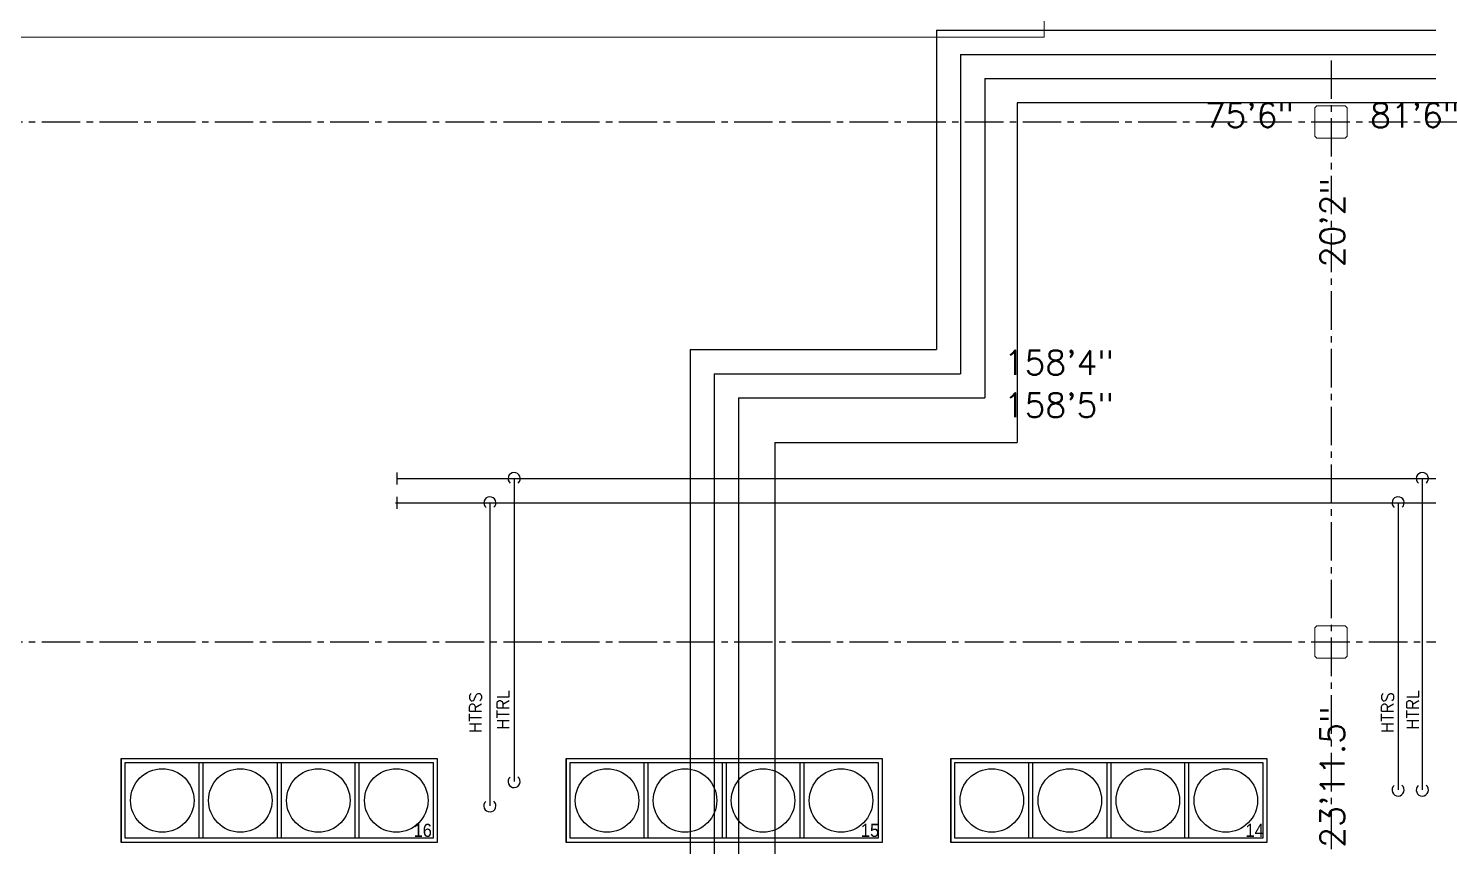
# Model space of a CAD drawing. Header units: inches. Extents: x -578 to 4567, y -980 to 6106.
# Drawn here: x 1837 to 2530, y 1854 to 2259 of the extents above; entities that cross this region are included whole.
import ezdxf
from ezdxf.enums import TextEntityAlignment as Align

# ---------------------------------------------------------------- set-up
doc = ezdxf.new("R2010")
doc.units = ezdxf.units.IN
doc.header["$LTSCALE"] = 25.4
doc.header["$MEASUREMENT"] = 0
doc.linetypes.add('CENTER2', pattern=[1.125, 0.75, -0.125, 0.125, -0.125])
doc.layers.add('A-AMONIA', color=7, linetype='CONTINUOUS', true_color=0x920ef1)
doc.layers.add('A-EVAPS', color=30, linetype='CONTINUOUS', true_color=0xff7f00)
doc.layers.add('A-COL-GRID', color=8, linetype='CENTER2')
doc.layers.add('A-DIMS', color=1, linetype='CONTINUOUS')
doc.layers.add('A-COLUMNS', color=6, linetype='CONTINUOUS', lineweight=20)
doc.layers.add('A-CURB', color=13, linetype='CONTINUOUS', lineweight=20)
doc.styles.add('3-32', font='arial.ttf', dxfattribs={"width": 0.9, "height": 0.09375})
doc.styles.add('ROMANS', font='romans')
doc.styles.add('SIMPLEX', font='simplex')

msp = doc.modelspace()

# ---------------------------------------------------------------- linework, layer by layer
at = {"layer": 'A-AMONIA'}
for p, q in [((2019.627134, 2032.891958), (2019.627134, 2038.891958)), ((2019.627134, 2035.891958), (3279.900657, 2035.891958)), ((2077.470767, 2035.891958), (2077.470767, 1885.882802)), ((2527.202098, 2035.891958), (2527.202098, 1881.741175)), ((2019.627134, 2020.891958), (2019.627134, 2026.891958)), ((2018.786316, 2023.891958), (3291.900657, 2023.891958)), ((2065.470767, 2023.891958), (2065.470767, 1873.882802)), ((2515.202098, 2023.891958), (2515.202098, 1881.741175))]:
    msp.add_line(p, q, dxfattribs=at)
for points in [[(3477.748415, 3813.977776), (3477.748415, 2205.921788), (3185.653336, 2205.921788), (3185.653336, 2221.921788), (2326.560972, 2221.921788)], [(2310.560972, 2233.921788), (3197.653336, 2233.921788), (3197.653336, 2217.921788), (3465.748415, 2217.921788), (3465.748415, 3767.277191)], [(2286.560972, 2257.921788), (2286.560972, 2099.832719)], [(2286.560972, 2257.921788), (3441.748415, 2257.921788)], [(2298.560972, 2245.921788), (2298.560972, 2087.832719)], [(2298.560972, 2245.921788), (3453.748415, 2245.921788)], [(2310.560972, 2233.921788), (2310.560972, 2075.832719)], [(2326.560972, 2221.921788), (2326.560972, 2053.832719)], [(2164.607407, 2099.832719), (2286.560972, 2099.832719)], [(2164.607407, 2099.832719), (2164.607407, 1181.470274)], [(2176.607407, 2087.832719), (2298.560972, 2087.832719)], [(2176.607407, 2087.832719), (2176.607407, 1169.470274)], [(2188.607407, 2075.832719), (2310.560972, 2075.832719)], [(2188.607407, 2075.832719), (2188.607407, 1157.470274)], [(2206.607407, 2053.832719), (2326.560972, 2053.832719)], [(2206.607407, 2053.832719), (2206.607407, 1145.470274)]]:
    msp.add_lwpolyline(points, dxfattribs=at)
for centre, start, end in [((2077.470767, 2035.891958), 312.376866966, 230.428997783), ((2527.202098, 2035.891958), 312.376866966, 230.428997783), ((2065.470767, 2023.891958), 312.376866966, 230.428997783), ((2515.202098, 2023.891958), 312.376866966, 230.428997783), ((2077.470767, 1885.882802), 132.376866966, 50.428997783), ((2515.202098, 1881.741175), 132.376866966, 50.428997783), ((2527.202098, 1881.741175), 132.376866966, 50.428997783), ((2065.470767, 1873.882802), 132.376866966, 50.428997783)]:
    msp.add_arc(centre, 3, start, end, dxfattribs=at)
at = {"layer": 'A-COL-GRID'}
for p, q in [((2482, 2242.938328), (2482, 1623.156609)), ((1529.210174, 2212.5), (3541.981852, 2212.5)), ((1529.210174, 1955), (3541.981852, 1955))]:
    msp.add_line(p, q, dxfattribs=at)
at = {"layer": 'A-COLUMNS'}
for p, q in [((2474, 2219.5), (2475, 2220.5)), ((2475, 2220.5), (2489, 2220.5)), ((2489, 2220.5), (2490, 2219.5)), ((2474, 2219.5), (2474, 2205.5)), ((2490, 2219.5), (2490, 2205.5)), ((2475, 2204.5), (2474, 2205.5)), ((2475, 2204.5), (2489, 2204.5)), ((2490, 2205.5), (2489, 2204.5)), ((2474, 1962), (2475, 1963)), ((2474, 1962), (2474, 1948)), ((2475, 1963), (2489, 1963)), ((2489, 1963), (2490, 1962)), ((2490, 1962), (2490, 1948)), ((2475, 1947), (2474, 1948)), ((2475, 1947), (2489, 1947)), ((2490, 1948), (2489, 1947))]:
    msp.add_line(p, q, dxfattribs=at)
at = {"layer": 'A-CURB'}
for p, q in [((2340, 2254.5), (2340, 2351)), ((1703.5, 2254.5), (2340, 2254.5))]:
    msp.add_line(p, q, dxfattribs=at)
at = {"layer": 'A-EVAPS'}
for p, q in [((1882.937917, 1897.297688), (1882.937917, 1855.797688)), ((1884.937917, 1857.797688), (1884.937917, 1895.297688)), ((1884.937917, 1895.297688), (2037.437917, 1895.297688)), ((1921.562917, 1857.797688), (1921.562917, 1895.297688)), ((1923.562917, 1857.797688), (1923.562917, 1895.297688)), ((1960.187917, 1895.297688), (1960.187917, 1857.797688)), ((1962.187917, 1895.297688), (1962.187917, 1857.797688)), ((1998.812917, 1857.797688), (1998.812917, 1895.297688)), ((2000.812917, 1857.797688), (2000.812917, 1895.297688)), ((2037.437917, 1895.297688), (2037.437917, 1857.797688)), ((2103.164864, 1897.297688), (2103.164864, 1855.797688)), ((2105.164864, 1895.297688), (2257.664864, 1895.297688)), ((2105.164864, 1857.797688), (2105.164864, 1895.297688)), ((2141.789864, 1857.797688), (2141.789864, 1895.297688)), ((2143.789864, 1857.797688), (2143.789864, 1895.297688)), ((2180.414864, 1895.297688), (2180.414864, 1857.797688)), ((2182.414864, 1895.297688), (2182.414864, 1857.797688)), ((2219.039864, 1857.797688), (2219.039864, 1895.297688)), ((2221.039864, 1857.797688), (2221.039864, 1895.297688)), ((2257.664864, 1895.297688), (2257.664864, 1857.797688)), ((2293.694339, 1897.297688), (2293.694339, 1855.797688)), ((2295.694339, 1857.797688), (2295.694339, 1895.297688)), ((2295.694339, 1895.297688), (2448.194339, 1895.297688)), ((2332.319339, 1857.797688), (2332.319339, 1895.297688)), ((2334.319339, 1857.797688), (2334.319339, 1895.297688)), ((2370.944339, 1895.297688), (2370.944339, 1857.797688)), ((2372.944339, 1895.297688), (2372.944339, 1857.797688)), ((2409.569339, 1857.797688), (2409.569339, 1895.297688)), ((2411.569339, 1857.797688), (2411.569339, 1895.297688)), ((2448.194339, 1895.297688), (2448.194339, 1857.797688)), ((2037.437917, 1857.797688), (1884.937917, 1857.797688)), ((2257.664864, 1857.797688), (2105.164864, 1857.797688)), ((2448.194339, 1857.797688), (2295.694339, 1857.797688))]:
    msp.add_line(p, q, dxfattribs=at)
for points in [[(2039.437917, 1855.797688), (1882.937917, 1855.797688), (1882.937917, 1897.297688), (2039.437917, 1897.297688)], [(2259.664864, 1855.797688), (2103.164864, 1855.797688), (2103.164864, 1897.297688), (2259.664864, 1897.297688)], [(2450.194339, 1855.797688), (2293.694339, 1855.797688), (2293.694339, 1897.297688), (2450.194339, 1897.297688)]]:
    msp.add_lwpolyline(points, close=True, dxfattribs=at)
for centre in [(1903.250417, 1876.547688), (1941.875417, 1876.547688), (1980.500417, 1876.547688), (2019.125417, 1876.547688), (2123.477364, 1876.547688), (2162.102364, 1876.547688), (2200.727364, 1876.547688), (2239.352364, 1876.547688), (2314.006839, 1876.547688), (2352.631839, 1876.547688), (2391.256839, 1876.547688), (2429.881839, 1876.547688)]:
    msp.add_circle(centre, 15.717231, dxfattribs=at)

# ---------------------------------------------------------------- texts
at = {"layer": 'A-AMONIA', "char_height": 6, "attachment_point": 4, "rotation": 90, "style": 'ROMANS'}
for s, insert in [('HTRS', (2058.339959, 1909.902861)), ('HTRL', (2071.996724, 1911.570974)), ('HTRS', (2510.005774, 1909.902861)), ('HTRL', (2522.454, 1911.570974))]:
    msp.add_mtext(s, dxfattribs=dict(at, insert=insert))
at = {"layer": 'A-DIMS', "style": 'SIMPLEX'}
for s, p in [('75\'6"', (2441.552705, 2215.787581)), ('81\'6"', (2523.464685, 2215.787581)), ('158\'4"', (2347.210881, 2093.311789)), ('158\'5"', (2347.210881, 2072.232637))]:
    msp.add_text(s, height=12, dxfattribs=at).set_placement(p, align=Align.MIDDLE)
for s, p in [('20\'2"', (2482.663756, 2162.631443)), ('23\'11.5"', (2482.663756, 1888.141223))]:
    msp.add_text(s, height=12, rotation=90, dxfattribs=at).set_placement(p, align=Align.MIDDLE)
at = {"layer": 'A-EVAPS', "char_height": 6.48, "attachment_point": 1, "style": '3-32'}
for s, insert in [('16', (2027.686335, 1864.97367)), ('15', (2249.168009, 1864.97367)), ('14', (2439.639615, 1864.97367))]:
    msp.add_mtext_dynamic_manual_height_columns(s, width=15.63978886, gutter_width=32.4, heights=[0], dxfattribs=dict(at, insert=insert))

doc.saveas('drawing.dxf')
